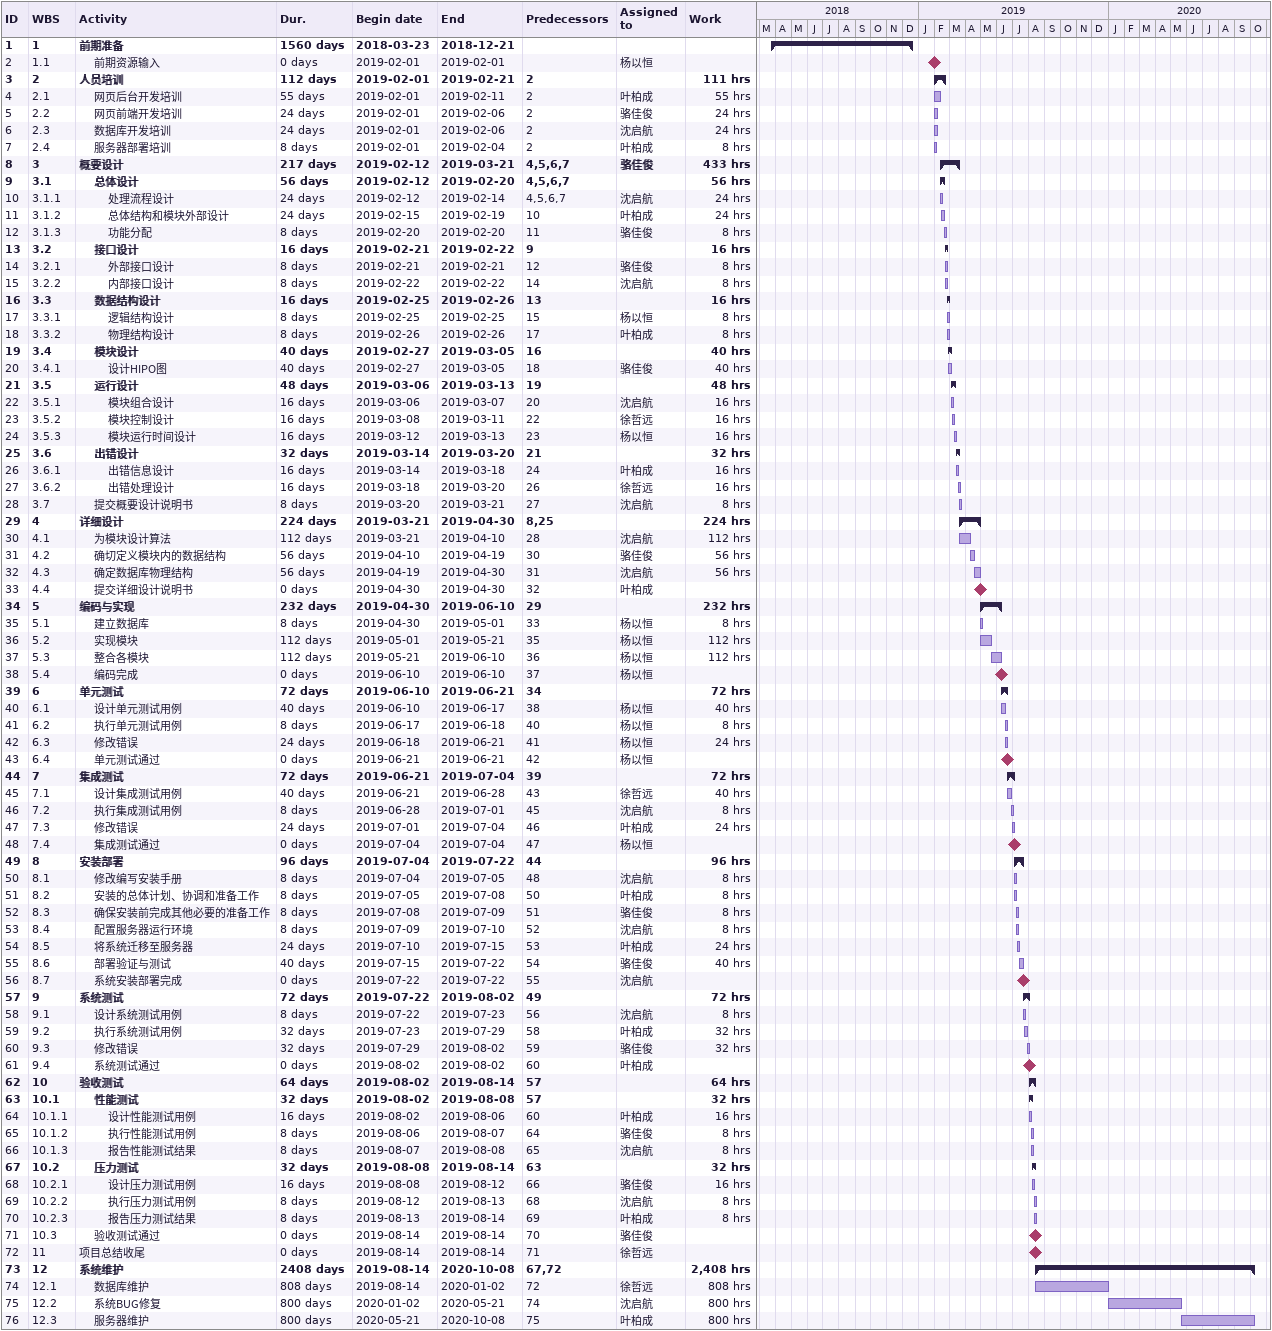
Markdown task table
| ID | WBS | Task | Duration | Start | Finish | Predecessors | Resources | Work (h) |
|---|---|---|---|---|---|---|---|---|
| 1 | 1 | **前期准备** | 1560d | 2018-03-23 | 2018-12-21 |  |  |  |
| 2 | 1.1 | 前期资源输入 | 0d | 2019-02-01 | 2019-02-01 |  | 杨以恒 |  |
| 3 | 2 | **人员培训** | 112d | 2019-02-01 | 2019-02-21 | 2 |  | 111 |
| 4 | 2.1 | 网页后台开发培训 | 55d | 2019-02-01 | 2019-02-11 | 2 | 叶柏成 | 55 |
| 5 | 2.2 | 网页前端开发培训 | 24d | 2019-02-01 | 2019-02-06 | 2 | 骆佳俊 | 24 |
| 6 | 2.3 | 数据库开发培训 | 24d | 2019-02-01 | 2019-02-06 | 2 | 沈启航 | 24 |
| 7 | 2.4 | 服务器部署培训 | 8d | 2019-02-01 | 2019-02-04 | 2 | 叶柏成 | 8 |
| 8 | 3 | **概要设计** | 217d | 2019-02-12 | 2019-03-21 | 4, 5, 6, 7 | 骆佳俊 | 433 |
| 9 | 3.1 | **总体设计** | 56d | 2019-02-12 | 2019-02-20 | 4, 5, 6, 7 |  | 56 |
| 10 | 3.1.1 | 处理流程设计 | 24d | 2019-02-12 | 2019-02-14 | 4, 5, 6, 7 | 沈启航 | 24 |
| 11 | 3.1.2 | 总体结构和模块外部设计 | 24d | 2019-02-15 | 2019-02-19 | 10 | 叶柏成 | 24 |
| 12 | 3.1.3 | 功能分配 | 8d | 2019-02-20 | 2019-02-20 | 11 | 骆佳俊 | 8 |
| 13 | 3.2 | **接口设计** | 16d | 2019-02-21 | 2019-02-22 | 9 |  | 16 |
| 14 | 3.2.1 | 外部接口设计 | 8d | 2019-02-21 | 2019-02-21 | 12 | 骆佳俊 | 8 |
| 15 | 3.2.2 | 内部接口设计 | 8d | 2019-02-22 | 2019-02-22 | 14 | 沈启航 | 8 |
| 16 | 3.3 | **数据结构设计** | 16d | 2019-02-25 | 2019-02-26 | 13 |  | 16 |
| 17 | 3.3.1 | 逻辑结构设计 | 8d | 2019-02-25 | 2019-02-25 | 15 | 杨以恒 | 8 |
| 18 | 3.3.2 | 物理结构设计 | 8d | 2019-02-26 | 2019-02-26 | 17 | 叶柏成 | 8 |
| 19 | 3.4 | **模块设计** | 40d | 2019-02-27 | 2019-03-05 | 16 |  | 40 |
| 20 | 3.4.1 | 设计HIPO图 | 40d | 2019-02-27 | 2019-03-05 | 18 | 骆佳俊 | 40 |
| 21 | 3.5 | **运行设计** | 48d | 2019-03-06 | 2019-03-13 | 19 |  | 48 |
| 22 | 3.5.1 | 模块组合设计 | 16d | 2019-03-06 | 2019-03-07 | 20 | 沈启航 | 16 |
| 23 | 3.5.2 | 模块控制设计 | 16d | 2019-03-08 | 2019-03-11 | 22 | 徐哲远 | 16 |
| 24 | 3.5.3 | 模块运行时间设计 | 16d | 2019-03-12 | 2019-03-13 | 23 | 杨以恒 | 16 |
| 25 | 3.6 | **出错设计** | 32d | 2019-03-14 | 2019-03-20 | 21 |  | 32 |
| 26 | 3.6.1 | 出错信息设计 | 16d | 2019-03-14 | 2019-03-18 | 24 | 叶柏成 | 16 |
| 27 | 3.6.2 | 出错处理设计 | 16d | 2019-03-18 | 2019-03-20 | 26 | 徐哲远 | 16 |
| 28 | 3.7 | 提交概要设计说明书 | 8d | 2019-03-20 | 2019-03-21 | 27 | 沈启航 | 8 |
| 29 | 4 | **详细设计** | 224d | 2019-03-21 | 2019-04-30 | 8, 25 |  | 224 |
| 30 | 4.1 | 为模块设计算法 | 112d | 2019-03-21 | 2019-04-10 | 28 | 沈启航 | 112 |
| 31 | 4.2 | 确切定义模块内的数据结构 | 56d | 2019-04-10 | 2019-04-19 | 30 | 骆佳俊 | 56 |
| 32 | 4.3 | 确定数据库物理结构 | 56d | 2019-04-19 | 2019-04-30 | 31 | 沈启航 | 56 |
| 33 | 4.4 | 提交详细设计说明书 | 0d | 2019-04-30 | 2019-04-30 | 32 | 叶柏成 |  |
| 34 | 5 | **编码与实现** | 232d | 2019-04-30 | 2019-06-10 | 29 |  | 232 |
| 35 | 5.1 | 建立数据库 | 8d | 2019-04-30 | 2019-05-01 | 33 | 杨以恒 | 8 |
| 36 | 5.2 | 实现模块 | 112d | 2019-05-01 | 2019-05-21 | 35 | 杨以恒 | 112 |
| 37 | 5.3 | 整合各模块 | 112d | 2019-05-21 | 2019-06-10 | 36 | 杨以恒 | 112 |
| 38 | 5.4 | 编码完成 | 0d | 2019-06-10 | 2019-06-10 | 37 | 杨以恒 |  |
| 39 | 6 | **单元测试** | 72d | 2019-06-10 | 2019-06-21 | 34 |  | 72 |
| 40 | 6.1 | 设计单元测试用例 | 40d | 2019-06-10 | 2019-06-17 | 38 | 杨以恒 | 40 |
| 41 | 6.2 | 执行单元测试用例 | 8d | 2019-06-17 | 2019-06-18 | 40 | 杨以恒 | 8 |
| 42 | 6.3 | 修改错误 | 24d | 2019-06-18 | 2019-06-21 | 41 | 杨以恒 | 24 |
| 43 | 6.4 | 单元测试通过 | 0d | 2019-06-21 | 2019-06-21 | 42 | 杨以恒 |  |
| 44 | 7 | **集成测试** | 72d | 2019-06-21 | 2019-07-04 | 39 |  | 72 |
| 45 | 7.1 | 设计集成测试用例 | 40d | 2019-06-21 | 2019-06-28 | 43 | 徐哲远 | 40 |
| 46 | 7.2 | 执行集成测试用例 | 8d | 2019-06-28 | 2019-07-01 | 45 | 沈启航 | 8 |
| 47 | 7.3 | 修改错误 | 24d | 2019-07-01 | 2019-07-04 | 46 | 叶柏成 | 24 |
| 48 | 7.4 | 集成测试通过 | 0d | 2019-07-04 | 2019-07-04 | 47 | 杨以恒 |  |
| 49 | 8 | **安装部署** | 96d | 2019-07-04 | 2019-07-22 | 44 |  | 96 |
| 50 | 8.1 | 修改编写安装手册 | 8d | 2019-07-04 | 2019-07-05 | 48 | 沈启航 | 8 |
| 51 | 8.2 | 安装的总体计划、协调和准备工作 | 8d | 2019-07-05 | 2019-07-08 | 50 | 叶柏成 | 8 |
| 52 | 8.3 | 确保安装前完成其他必要的准备工作 | 8d | 2019-07-08 | 2019-07-09 | 51 | 骆佳俊 | 8 |
| 53 | 8.4 | 配置服务器运行环境 | 8d | 2019-07-09 | 2019-07-10 | 52 | 沈启航 | 8 |
| 54 | 8.5 | 将系统迁移至服务器 | 24d | 2019-07-10 | 2019-07-15 | 53 | 叶柏成 | 24 |
| 55 | 8.6 | 部署验证与测试 | 40d | 2019-07-15 | 2019-07-22 | 54 | 骆佳俊 | 40 |
| 56 | 8.7 | 系统安装部署完成 | 0d | 2019-07-22 | 2019-07-22 | 55 | 沈启航 |  |
| 57 | 9 | **系统测试** | 72d | 2019-07-22 | 2019-08-02 | 49 |  | 72 |
| 58 | 9.1 | 设计系统测试用例 | 8d | 2019-07-22 | 2019-07-23 | 56 | 沈启航 | 8 |
| 59 | 9.2 | 执行系统测试用例 | 32d | 2019-07-23 | 2019-07-29 | 58 | 叶柏成 | 32 |
| 60 | 9.3 | 修改错误 | 32d | 2019-07-29 | 2019-08-02 | 59 | 骆佳俊 | 32 |
| 61 | 9.4 | 系统测试通过 | 0d | 2019-08-02 | 2019-08-02 | 60 | 叶柏成 |  |
| 62 | 10 | **验收测试** | 64d | 2019-08-02 | 2019-08-14 | 57 |  | 64 |
| 63 | 10.1 | **性能测试** | 32d | 2019-08-02 | 2019-08-08 | 57 |  | 32 |
| 64 | 10.1.1 | 设计性能测试用例 | 16d | 2019-08-02 | 2019-08-06 | 60 | 叶柏成 | 16 |
| 65 | 10.1.2 | 执行性能测试用例 | 8d | 2019-08-06 | 2019-08-07 | 64 | 骆佳俊 | 8 |
| 66 | 10.1.3 | 报告性能测试结果 | 8d | 2019-08-07 | 2019-08-08 | 65 | 沈启航 | 8 |
| 67 | 10.2 | **压力测试** | 32d | 2019-08-08 | 2019-08-14 | 63 |  | 32 |
| 68 | 10.2.1 | 设计压力测试用例 | 16d | 2019-08-08 | 2019-08-12 | 66 | 骆佳俊 | 16 |
| 69 | 10.2.2 | 执行压力测试用例 | 8d | 2019-08-12 | 2019-08-13 | 68 | 沈启航 | 8 |
| 70 | 10.2.3 | 报告压力测试结果 | 8d | 2019-08-13 | 2019-08-14 | 69 | 叶柏成 | 8 |
| 71 | 10.3 | 验收测试通过 | 0d | 2019-08-14 | 2019-08-14 | 70 | 骆佳俊 |  |
| 72 | 11 | 项目总结收尾 | 0d | 2019-08-14 | 2019-08-14 | 71 | 徐哲远 |  |
| 73 | 12 | **系统维护** | 2408d | 2019-08-14 | 2020-10-08 | 67, 72 |  | 2408 |
| 74 | 12.1 | 数据库维护 | 808d | 2019-08-14 | 2020-01-02 | 72 | 徐哲远 | 808 |
| 75 | 12.2 | 系统BUG修复 | 800d | 2020-01-02 | 2020-05-21 | 74 | 沈启航 | 800 |
| 76 | 12.3 | 服务器维护 | 800d | 2020-05-21 | 2020-10-08 | 75 | 叶柏成 | 800 |
